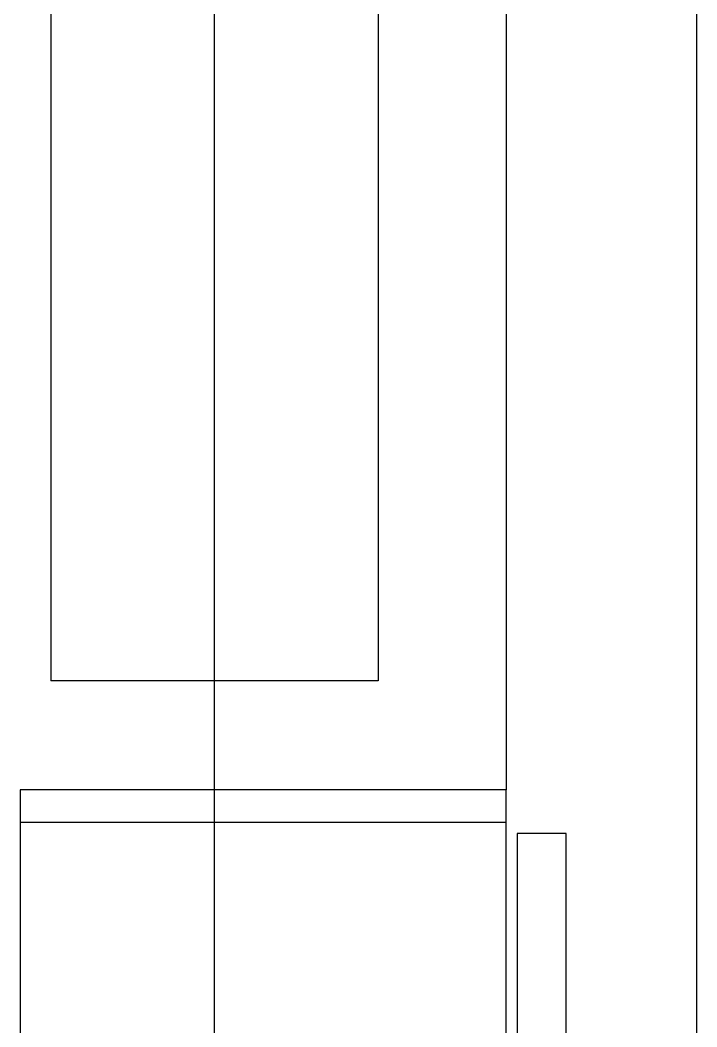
# Model space of a CAD drawing. Header units: millimetres. Extents: x 0 to 356400, y 0 to 68257.
# Drawn here: x 334010 to 334631, y 33001 to 33925 of the extents above; entities that cross this region are included whole.
import ezdxf

# ---------------------------------------------------------------- set-up
doc = ezdxf.new("R2010")
doc.units = ezdxf.units.MM
doc.header["$LTSCALE"] = 75
doc.linetypes.add('CEN', pattern=[62, 60, -1, 0, -1])
doc.layers.add('A-CEN', color=1, linetype='CEN')
doc.layers.add('주단면도-1$0$A-ST-CONC', color=2, linetype='Continuous')

# ---------------------------------------------------------------- blocks, each defined once
blk = doc.blocks.new('DOOR-1')
at = {"lineweight": 25}
blk.add_line((2964.2, 1915.06), (3410.23, 1915.06), dxfattribs=at)
at = {"color": 7}
for points in [[(2964.2, 790.06), (2964.2, 1875.06), (2964.2, 1875.06), (2964.2, 1880.06), (2964.2, 1880.06), (2964.2, 1945.06), (3410.23, 1945.06), (3410.23, -734.94), (2789.2, -734.94), (2789.2, 3278.56)], [(2839.2, 3278.56), (2964.2, 3278.56), (2964.2, 1945.06)]]:
    blk.add_lwpolyline(points, dxfattribs=at)
blk.add_lwpolyline([(2909.2, 1905.06), (2954.2, 1905.06), (2954.2, 800.06), (2909.2, 800.06)], close=True, dxfattribs=at)

msp = doc.modelspace()

# ---------------------------------------------------------------- linework, layer by layer
at = {"layer": 'A-CEN'}
msp.add_line((334188.31, 50538.64), (334188.31, 29388.64), dxfattribs=at)
at = {"layer": '주단면도-1$0$A-ST-CONC'}
for p, q in [((334338.76, 40538.64, 0), (334338.76, 33318.64, 0)), ((334038.31, 40188.64, 0), (334038.31, 33318.64, 0)), ((334338.76, 33318.64, 0), (334038.31, 33318.64, 0))]:
    msp.add_line(p, q, dxfattribs=at)

# ---------------------------------------------------------------- block references
at = {"lineweight": 25, "xscale": -1}
msp.add_blockref('DOOR-1', (337420.47, 31273.58, 0), dxfattribs=at)

doc.saveas('drawing.dxf')
